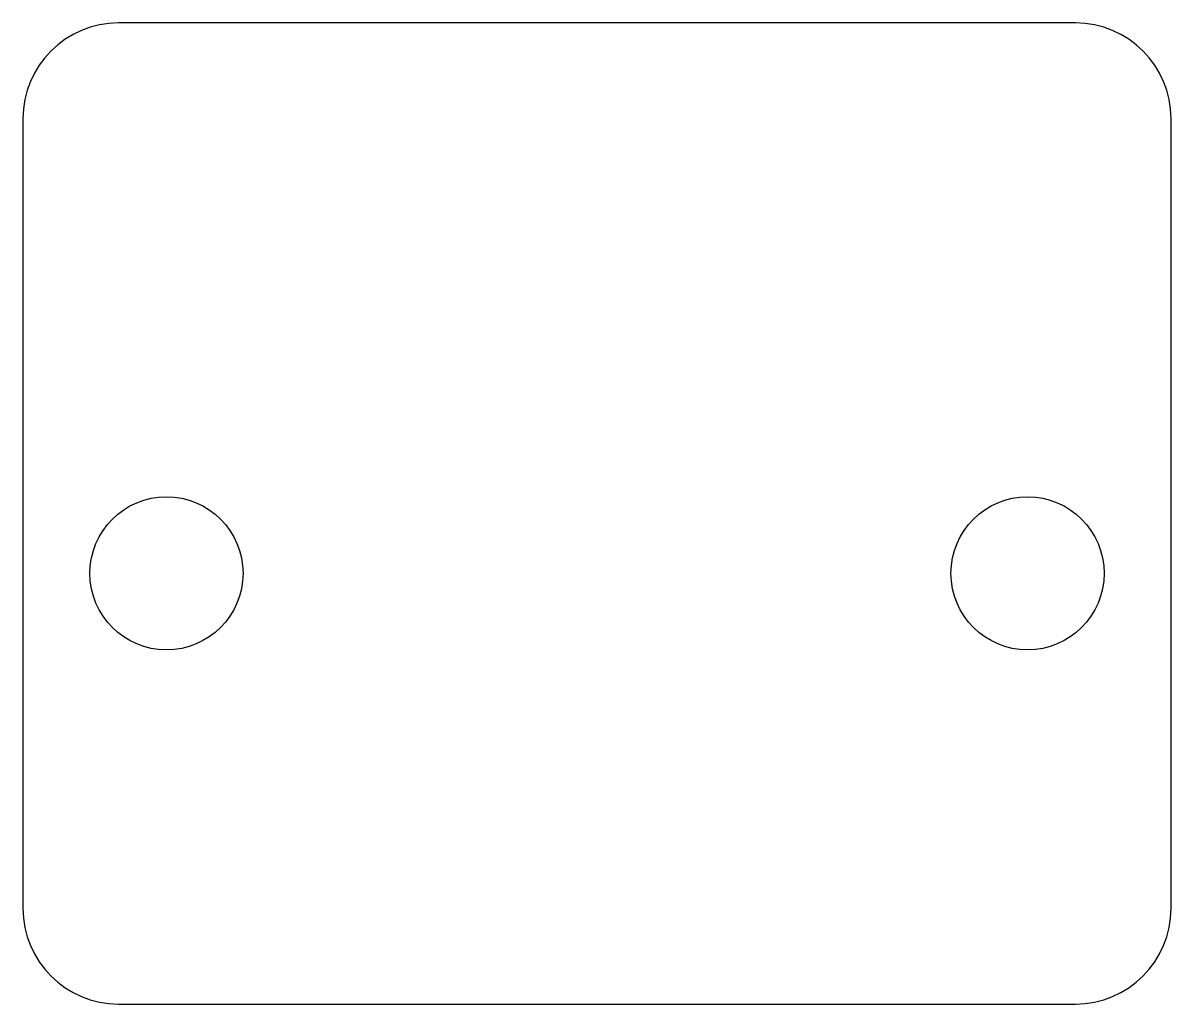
# Model space of a CAD drawing. Header units: millimetres. Extents: x -12 to 12, y -56 to -35.5.
import ezdxf

# ---------------------------------------------------------------- set-up
doc = ezdxf.new("R2010")
doc.units = ezdxf.units.MM

msp = doc.modelspace()

# ---------------------------------------------------------------- linework, layer by layer
at = {"color": 7, "linetype": 'Continuous', "lineweight": 25}
for p, q in [((10, -35.5), (-10, -35.5)), ((-12, -37.5), (-12, -54)), ((12, -54), (12, -37.5)), ((-10, -56), (10, -56))]:
    msp.add_line(p, q, dxfattribs=at)
for centre in [(-9, -47), (9, -47)]:
    msp.add_circle(centre, 1.6, dxfattribs=at)
for centre, start, end in [((-10, -37.5), 90, 180), ((10, -37.5), 0, 90), ((-10, -54), 180, 270), ((10, -54), 270, 0)]:
    msp.add_arc(centre, 2, start, end, dxfattribs=at)

doc.saveas('drawing.dxf')
